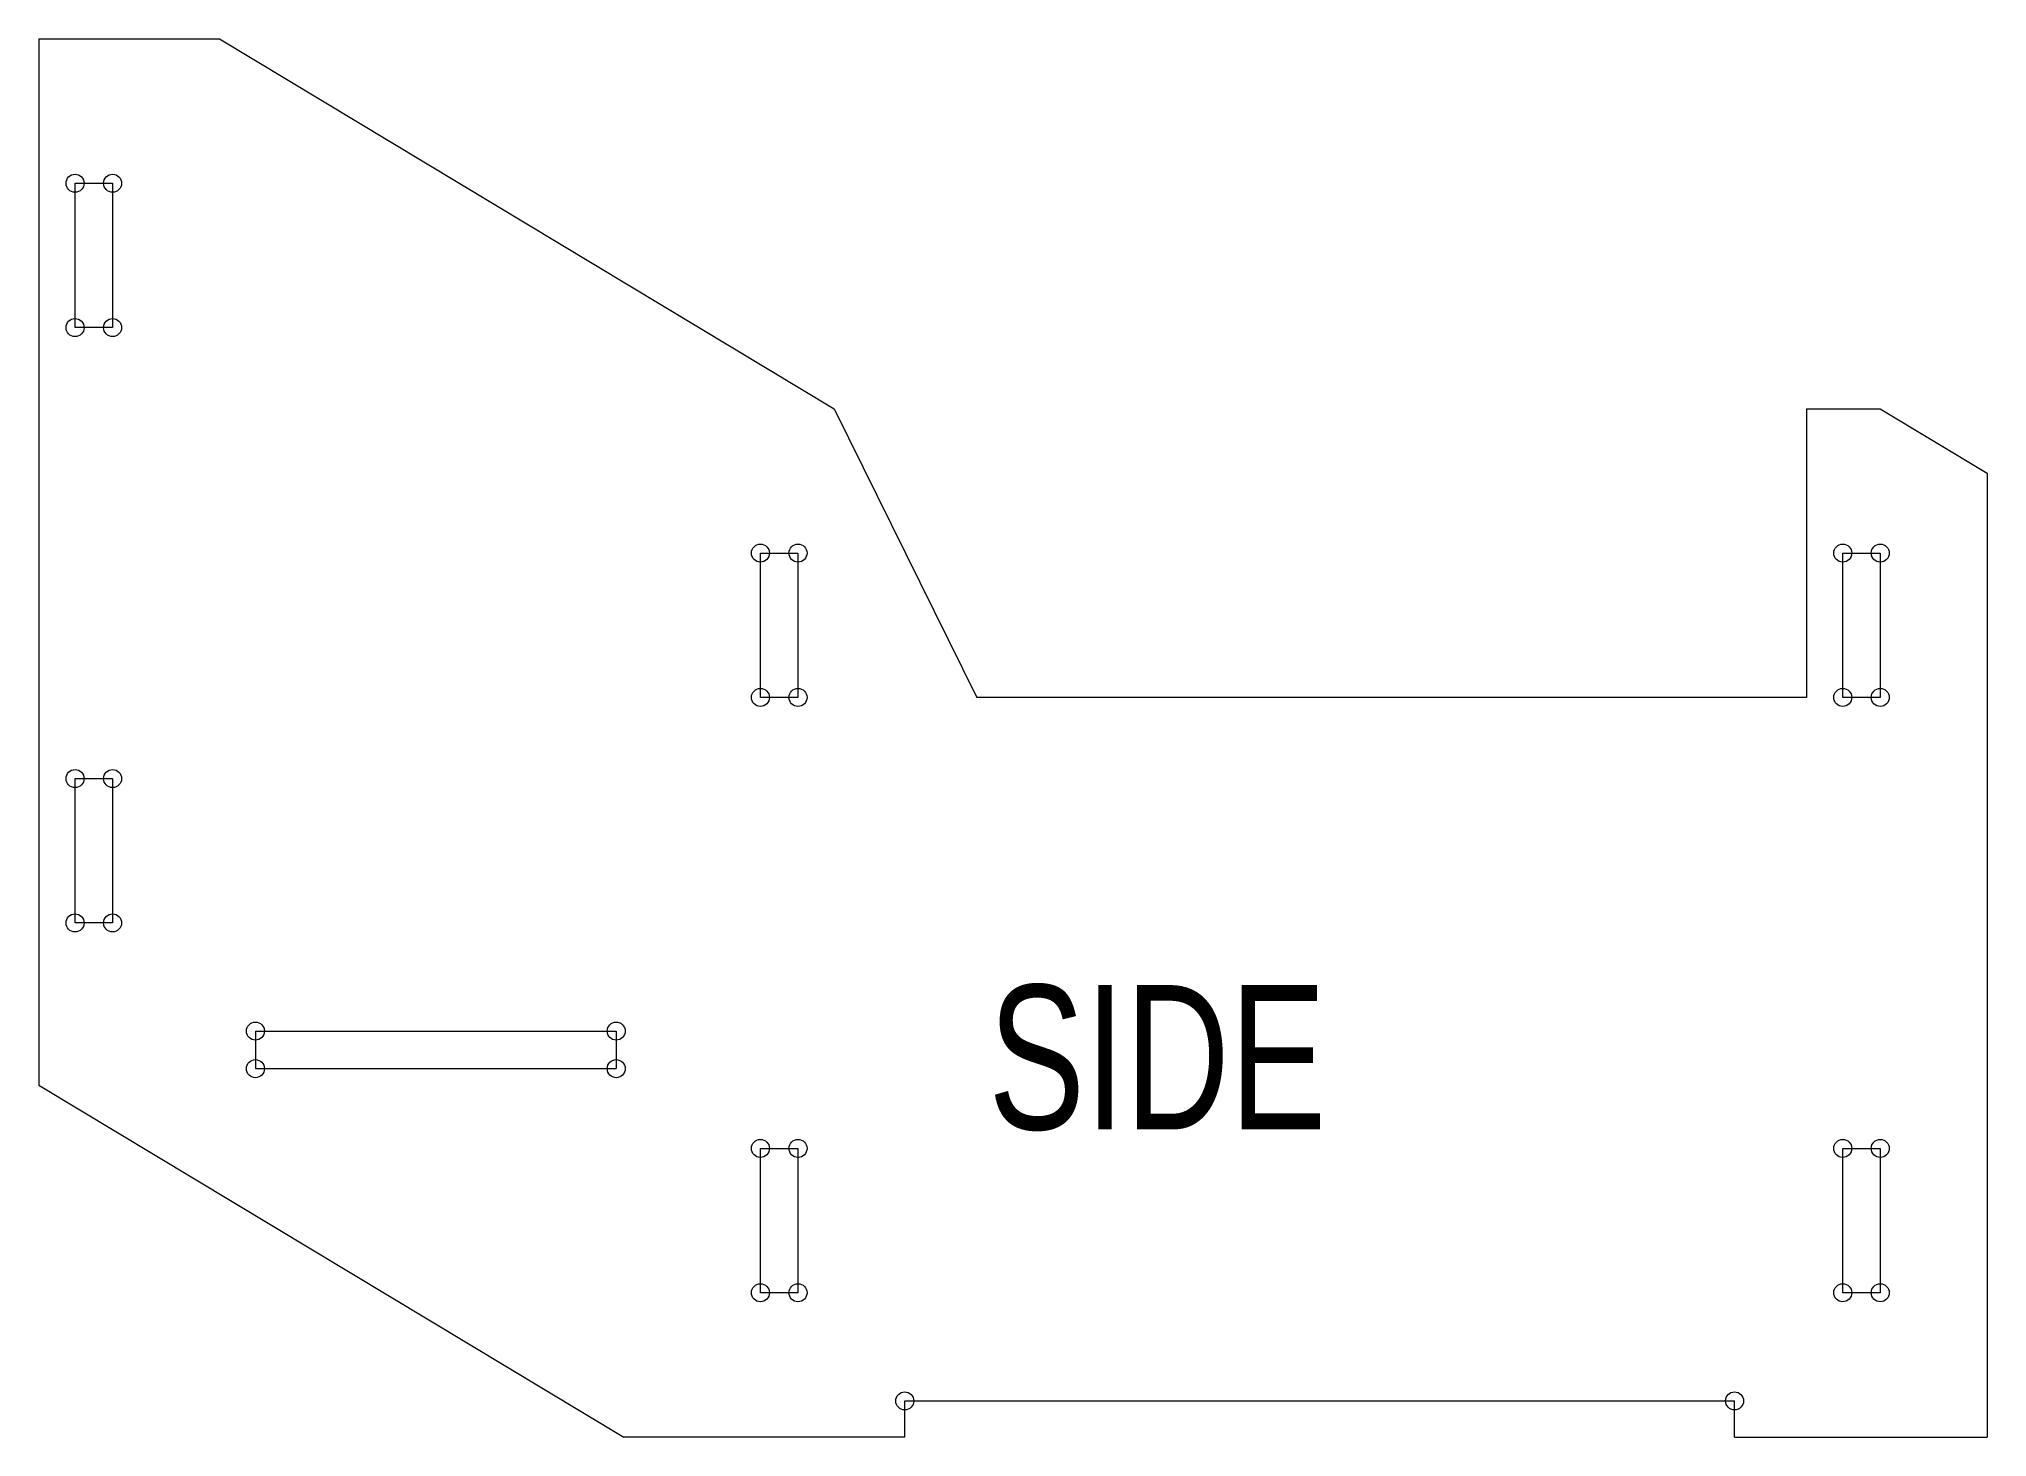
# Model space of a CAD drawing. Header units: inches. Extents: x 0.5 to 14, y 0.6 to 10.2.
import ezdxf

# ---------------------------------------------------------------- set-up
doc = ezdxf.new("R2010")
doc.units = ezdxf.units.IN
doc.layers.get('0').update_dxf_attribs({"linetype": 'CONTINUOUS', "lineweight": 0})
for name, color, linetype, lineweight in [('drills', 7, 'CONTINUOUS', 0), ('Holes', 7, 'CONTINUOUS', 0), ('labels', 7, 'CONTINUOUS', 0)]:
    doc.layers.add(name, color=color, linetype=linetype, lineweight=lineweight)
doc.styles.get("Standard").update_dxf_attribs({"font": 'txt', "width": 0.75})

msp = doc.modelspace()

# ---------------------------------------------------------------- linework, layer by layer
for p, q in [((0.5, 10.25), (0.5, 3)), ((0.5, 10.25), (1.75, 10.25)), ((1.75, 10.25), (6.01, 7.6875)), ((6.01, 7.6875), (7, 5.6875)), ((12.75, 7.6875), (13.26, 7.6875)), ((12.75, 7.6875), (12.75, 5.6875)), ((13.26, 7.6875), (14, 7.2424)), ((14, 7.2424), (14, 0.5625)), ((12.75, 5.6875), (7, 5.6875)), ((0.5, 3), (4.5522, 0.5625)), ((6.5, 0.5625), (6.5, 0.8125)), ((6.5, 0.8125), (12.25, 0.8125)), ((12.25, 0.5625), (12.25, 0.8125)), ((6.5, 0.5625), (4.5522, 0.5625)), ((12.25, 0.5625), (14, 0.5625))]:
    msp.add_line(p, q)
at = {"layer": 'drills'}
for centre in [(0.75, 9.25), (1.01, 9.25), (0.75, 8.25), (1.01, 8.25), (5.5, 6.6875), (5.76, 6.6875), (13, 6.6875), (13.26, 6.6875), (5.5, 5.6875), (5.76, 5.6875), (13, 5.6875), (13.26, 5.6875), (0.75, 5.125), (1.01, 5.125), (0.75, 4.125), (1.01, 4.125), (2, 3.375), (4.5, 3.375), (2, 3.115), (4.5, 3.115), (5.5, 2.5625), (5.76, 2.5625), (13, 2.5625), (13.26, 2.5625), (5.5, 1.5625), (5.76, 1.5625), (13, 1.5625), (13.26, 1.5625), (13.26, 1.5625), (6.5, 0.8125), (12.25, 0.8125)]:
    msp.add_circle(centre, 0.0625, dxfattribs=at)
at = {"layer": 'Holes'}
for p, q in [((0.75, 9.25), (1.01, 9.25)), ((0.75, 8.25), (0.75, 9.25)), ((1.01, 9.25), (1.01, 8.25)), ((1.01, 8.25), (0.75, 8.25)), ((5.5, 6.6875), (5.76, 6.6875)), ((5.5, 5.6875), (5.5, 6.6875)), ((5.76, 6.6875), (5.76, 5.6875)), ((13, 6.6875), (13.26, 6.6875)), ((13, 5.6875), (13, 6.6875)), ((13.26, 6.6875), (13.26, 5.6875)), ((5.76, 5.6875), (5.5, 5.6875)), ((13.26, 5.6875), (13, 5.6875)), ((0.75, 5.125), (1.01, 5.125)), ((0.75, 4.125), (0.75, 5.125)), ((1.01, 5.125), (1.01, 4.125)), ((1.01, 4.125), (0.75, 4.125)), ((2, 3.375), (4.5, 3.375)), ((2, 3.375), (2, 3.115)), ((4.5, 3.375), (4.5, 3.115)), ((2, 3.115), (4.5, 3.115)), ((5.5, 2.5625), (5.76, 2.5625)), ((5.5, 1.5625), (5.5, 2.5625)), ((5.76, 2.5625), (5.76, 1.5625)), ((13, 2.5625), (13.26, 2.5625)), ((13, 1.5625), (13, 2.5625)), ((13.26, 2.5625), (13.26, 1.5625)), ((5.76, 1.5625), (5.5, 1.5625)), ((13.26, 1.5625), (13, 1.5625))]:
    msp.add_line(p, q, dxfattribs=at)

# ---------------------------------------------------------------- texts
at = {"layer": 'labels', "insert": (8.25, 3.1875), "char_height": 1, "width": 100, "attachment_point": 5}
msp.add_mtext('SIDE\\P', dxfattribs=at)

doc.saveas('drawing.dxf')
